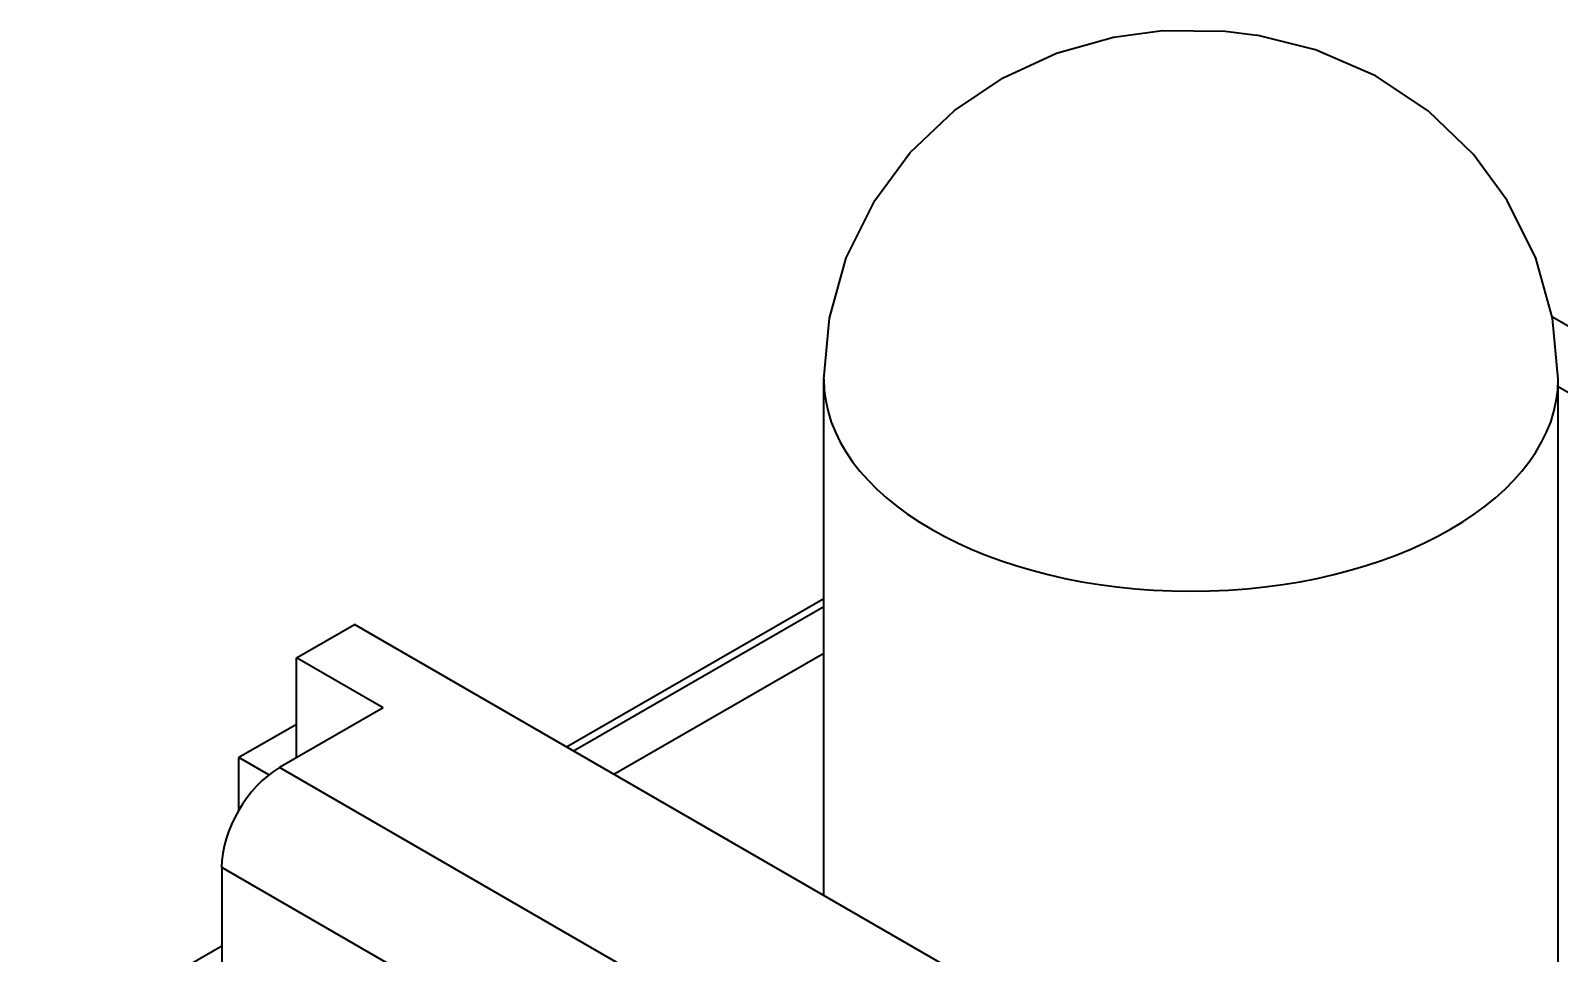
# Model space of a CAD drawing. Header units: millimetres. Extents: x -105 to 105, y -148 to 148.
# Drawn here: x 43.87 to 62.61, y -6.9 to 4.42 of the extents above; entities that cross this region are included whole.
import ezdxf

# ---------------------------------------------------------------- set-up
doc = ezdxf.new("R2010")
doc.units = ezdxf.units.MM
doc.layers.add('粗实线层', color=7, linetype='Continuous', lineweight=35)

msp = doc.modelspace()

# ---------------------------------------------------------------- linework, layer by layer
at = {"layer": '粗实线层', "color": 7, "lineweight": 35, "ltscale": 0.1925}
for p, q in [((62.52, 0.905), (69.051, -2.866)), ((53.59, -6.187), (53.59, 0.14)), ((62.59, -7.234), (62.59, 0.14)), ((68.344, -3.274), (62.59, 0.047)), ((50.437, -4.367), (53.59, -2.546)), ((50.524, -4.417), (53.59, -2.647)), ((47.13, -3.274), (47.837, -2.866)), ((58.444, -8.99), (47.837, -2.866)), ((47.13, -4.499), (47.13, -3.274)), ((48.191, -3.887), (47.13, -3.274)), ((51.019, -4.703), (53.59, -3.219)), ((48.191, -3.887), (46.918, -4.621)), ((47.13, -4.091), (46.423, -4.499)), ((46.789, -4.71), (46.423, -4.499)), ((46.423, -5.141), (46.423, -4.499)), ((55.403, -9.52), (46.918, -4.621)), ((54.696, -10.745), (46.211, -5.846)), ((46.211, -5.846), (46.211, -8.867)), ((43.869, -8.158), (46.211, -6.806))]:
    msp.add_line(p, q, dxfattribs=at)
for points in [[(53.59, 0.14), (53.659, 0.89), (53.866, 1.63), (54.214, 2.334), (54.649, 2.921), (55.192, 3.437), (55.787, 3.836), (56.441, 4.137), (57.14, 4.335), (57.74, 4.416), (58.51, 4.41), (58.899, 4.361)], [(62.59, 0.14), (62.522, 0.89), (62.317, 1.626), (61.967, 2.334), (61.554, 2.896), (60.996, 3.431), (60.353, 3.859), (59.618, 4.181), (58.899, 4.361)]]:
    msp.add_lwpolyline(points, dxfattribs=at)
for centre, major_axis, start_param, end_param in [((58.09, 0.14), (4.5, 0), 3.141622, 6.283214), ((46.918, -5.438), (0.5, 0.866), 0.785398, 2.356194)]:
    msp.add_ellipse(centre, major_axis=major_axis, ratio=0.57735, start_param=start_param, end_param=end_param, dxfattribs=at)

doc.saveas('drawing.dxf')
